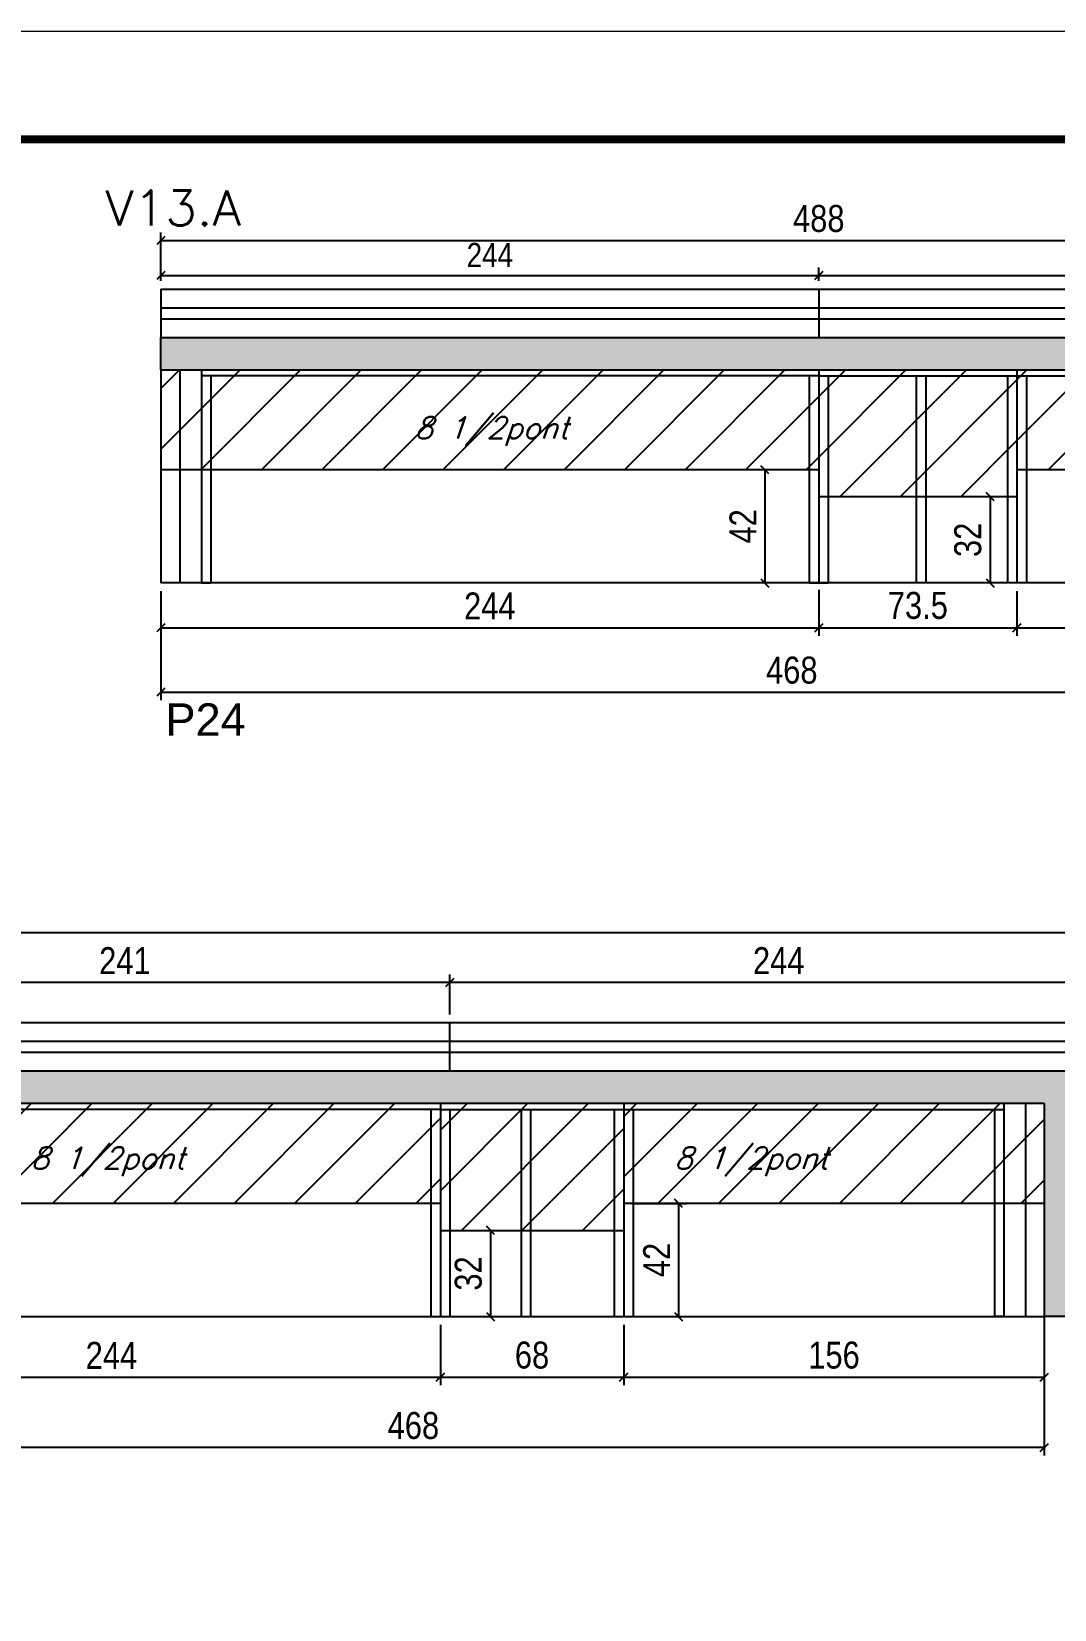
# Model space of a CAD drawing. Extents: x -10448 to -1189, y -11772 to 17235.
# Drawn here: x -6744 to -6365, y 11665 to 12250 of the extents above; entities that cross this region are included whole.
import ezdxf

# ---------------------------------------------------------------- set-up
doc = ezdxf.new("R2010")
doc.units = 0
doc.linetypes.add('DASHED', pattern=[0.75, 0.5, -0.25])
for name, color, linetype in [('5', 5, 'Continuous'), ('COTA', 241, 'Continuous'), ('Painéis', 200, 'Continuous'), ('Reaproveitamento', 251, 'Continuous'), ('SARR_2.2x7', 40, 'Continuous'), ('SARR_3.5x7', 81, 'Continuous'), ('texto', 7, 'Continuous')]:
    doc.layers.add(name, color=color, linetype=linetype)
for name, color, linetype, lineweight in [('Folhas', 255, 'Continuous', 9), ('SARRAFO DE PRESSAO', 251, 'DASHED', 9), ('Texto Seção', 7, 'Continuous', 15)]:
    doc.layers.add(name, color=color, linetype=linetype, lineweight=lineweight)
doc.styles.add('COTA TECNICA', font='techl___.ttf', dxfattribs={"height": 10})
doc.styles.add('COTA TECNICA-50', font='techl___.ttf', dxfattribs={"height": 9})
doc.styles.add('REGUA-120', font='ROMANS.shx', dxfattribs={"height": 15})
doc.styles.add('Romans', font='romans.shx')
doc.styles.get("Standard").update_dxf_attribs({"font": 'arial.ttf'})
doc.dimstyles.new('COTA PAINEL-50', dxfattribs={"dimtxt": 9, "dimasz": 3, "dimexe": 3, "dimexo": 3, "dimgap": 3, "dimtad": 1, "dimdec": 1, "dimzin": 12, "dimdsep": 46, "dimtxsty": 'COTA TECNICA-50', "dimblk1": 'OBLIQUE', "dimblk2": 'OBLIQUE', "dimsah": 1, "dimcen": 0.9, "dimclrd": 4, "dimclre": 4, "dimclrt": 240, "dimadec": 1, "dimazin": 3, "dimtfac": 1, "dimtdec": 1, "dimtmove": 0, "dimatfit": 3, "dimfxl": 1, "dimtolj": 1, "dimtzin": 12, "dimarcsym": 0})
doc.dimstyles.new('PAINEL', dxfattribs={"dimtxt": 10, "dimasz": 3, "dimexe": 3, "dimexo": 3, "dimgap": 3, "dimtad": 1, "dimdec": 1, "dimzin": 12, "dimdsep": 46, "dimtxsty": 'COTA TECNICA', "dimblk1": 'OBLIQUE', "dimblk2": 'OBLIQUE', "dimsah": 1, "dimcen": 0.9, "dimclrd": 4, "dimclre": 4, "dimclrt": 240, "dimadec": 1, "dimazin": 3, "dimtfac": 1, "dimtdec": 1, "dimtmove": 0, "dimatfit": 3, "dimfxl": 1, "dimtolj": 1, "dimtzin": 12, "dimarcsym": 0})
pattern_1 = [(45, (-141314.882, -18390.153), (-11.2253202, 11.2253202), [])]

# ---------------------------------------------------------------- blocks, each defined once
blk = doc.blocks.new('9999999999')
at = {"layer": 'Folhas'}
blk.add_lwpolyline([(98138.98, 34190.21), (99623.98, 34190.21), (99623.98, 35240.21), (98138.98, 35240.21)], close=True, dxfattribs=at)
at = {"layer": 'Folhas', "color": 30, "const_width": 3}
blk.add_lwpolyline([(98213.98, 34230.21), (99583.98, 34230.21), (99583.98, 35200.21), (98213.98, 35200.21)], close=True, dxfattribs=at)
blk = doc.blocks.new('_Oblique')
at = {"color": 0, "linetype": 'ByBlock', "lineweight": -2}
blk.add_line((-0.5, -0.5), (0.5, 0.5), dxfattribs=at)
blk = doc.blocks.new('*D523')
at = {"layer": 'COTA', "color": 4, "linetype": 'ByBlock', "lineweight": -2, "transparency": 16777216}
for p, q in [((-6836.46, 11805.39), (-6836.46, 11721.84)), ((-6368.46, 11805.39), (-6368.46, 11721.84)), ((-6368.46, 11724.84), (-6836.46, 11724.84))]:
    blk.add_line(p, q, dxfattribs=at)
at = {"layer": 'Defpoints', "color": 0, "linetype": 'ByBlock', "transparency": 16777216}
for p in [(-6836.46, 11808.39), (-6368.46, 11808.39), (-6836.46, 11724.84)]:
    blk.add_point(p, dxfattribs=at)
at = {"layer": 'COTA', "color": 4, "linetype": 'ByBlock', "lineweight": -2, "transparency": 16777216, "xscale": 3, "yscale": 3, "zscale": 3, "rotation": 180}
blk.add_blockref('_Oblique', (-6836.46, 11724.84), dxfattribs=at)
at = {"layer": 'COTA', "color": 4, "linetype": 'ByBlock', "lineweight": -2, "transparency": 16777216, "xscale": 3, "yscale": 3, "zscale": 3}
blk.add_blockref('_Oblique', (-6368.46, 11724.84), dxfattribs=at)
at = {"layer": 'COTA', "color": 240, "linetype": 'ByBlock', "transparency": 16777216, "insert": (-6602.46, 11732.96), "char_height": 10, "attachment_point": 5, "style": 'COTA TECNICA'}
blk.add_mtext('\\A1;468', dxfattribs=at)
blk = doc.blocks.new('*D525')
at = {"layer": 'COTA', "color": 4, "linetype": 'ByBlock', "lineweight": -2, "transparency": 16777216}
for p, q in [((-6696.11, 12042.44), (-6696.11, 12025.85)), ((-6452.11, 12042.85), (-6452.11, 12025.85)), ((-6696.11, 12028.85), (-6452.11, 12028.85))]:
    blk.add_line(p, q, dxfattribs=at)
at = {"layer": 'Defpoints', "color": 0, "linetype": 'ByBlock', "transparency": 16777216}
for p in [(-6696.11, 12045.44), (-6452.11, 12045.85), (-6452.11, 12028.85)]:
    blk.add_point(p, dxfattribs=at)
at = {"layer": 'COTA', "color": 4, "linetype": 'ByBlock', "lineweight": -2, "transparency": 16777216, "xscale": 3, "yscale": 3, "zscale": 3, "rotation": 180}
blk.add_blockref('_Oblique', (-6696.11, 12028.85), dxfattribs=at)
at = {"layer": 'COTA', "color": 4, "linetype": 'ByBlock', "lineweight": -2, "transparency": 16777216, "xscale": 3, "yscale": 3, "zscale": 3}
blk.add_blockref('_Oblique', (-6452.11, 12028.85), dxfattribs=at)
at = {"layer": 'COTA', "color": 240, "linetype": 'ByBlock', "transparency": 16777216, "insert": (-6574.11, 12036.93), "char_height": 10, "attachment_point": 5, "style": 'COTA TECNICA'}
blk.add_mtext('\\A1;244', dxfattribs=at)
blk = doc.blocks.new('*D526')
at = {"layer": 'COTA', "color": 4, "linetype": 'ByBlock', "lineweight": -2, "transparency": 16777216}
for p, q in [((-6378.61, 12042.44), (-6378.61, 12025.85)), ((-6228.11, 12042.44), (-6228.11, 12025.85)), ((-6378.61, 12028.85), (-6228.11, 12028.85))]:
    blk.add_line(p, q, dxfattribs=at)
at = {"layer": 'Defpoints', "color": 0, "linetype": 'ByBlock', "transparency": 16777216}
for p in [(-6378.61, 12045.44), (-6228.11, 12045.44), (-6228.11, 12028.85)]:
    blk.add_point(p, dxfattribs=at)
at = {"layer": 'COTA', "color": 4, "linetype": 'ByBlock', "lineweight": -2, "transparency": 16777216, "xscale": 3, "yscale": 3, "zscale": 3, "rotation": 180}
blk.add_blockref('_Oblique', (-6378.61, 12028.85), dxfattribs=at)
at = {"layer": 'COTA', "color": 4, "linetype": 'ByBlock', "lineweight": -2, "transparency": 16777216, "xscale": 3, "yscale": 3, "zscale": 3}
blk.add_blockref('_Oblique', (-6228.11, 12028.85), dxfattribs=at)
at = {"layer": 'COTA', "color": 240, "linetype": 'ByBlock', "transparency": 16777216, "insert": (-6303.36, 12036.96), "char_height": 10, "attachment_point": 5, "style": 'COTA TECNICA'}
blk.add_mtext('\\A1;150.5', dxfattribs=at)
blk = doc.blocks.new('*D527')
at = {"layer": 'COTA', "color": 4, "linetype": 'ByBlock', "lineweight": -2, "transparency": 16777216}
for p, q in [((-6696.11, 12042.44), (-6696.11, 12001.94)), ((-6228.11, 12042.44), (-6228.11, 12001.94)), ((-6696.11, 12004.94), (-6228.11, 12004.94))]:
    blk.add_line(p, q, dxfattribs=at)
at = {"layer": 'Defpoints', "color": 0, "linetype": 'ByBlock', "transparency": 16777216}
for p in [(-6696.11, 12045.44), (-6228.11, 12045.44), (-6228.11, 12004.94)]:
    blk.add_point(p, dxfattribs=at)
at = {"layer": 'COTA', "color": 4, "linetype": 'ByBlock', "lineweight": -2, "transparency": 16777216, "xscale": 3, "yscale": 3, "zscale": 3, "rotation": 180}
blk.add_blockref('_Oblique', (-6696.11, 12004.94), dxfattribs=at)
at = {"layer": 'COTA', "color": 4, "linetype": 'ByBlock', "lineweight": -2, "transparency": 16777216, "xscale": 3, "yscale": 3, "zscale": 3}
blk.add_blockref('_Oblique', (-6228.11, 12004.94), dxfattribs=at)
at = {"layer": 'COTA', "color": 240, "linetype": 'ByBlock', "transparency": 16777216, "insert": (-6462.11, 12013.07), "char_height": 10, "attachment_point": 5, "style": 'COTA TECNICA'}
blk.add_mtext('\\A1;468', dxfattribs=at)
blk = doc.blocks.new('*D545')
at = {"layer": 'COTA', "color": 4, "linetype": 'ByBlock', "lineweight": -2, "transparency": 16777216}
for p, q in [((-6696.11, 12157.44), (-6696.11, 12162.49)), ((-6696.11, 12159.49), (-6452.11, 12159.49)), ((-6452.11, 12157.44), (-6452.11, 12162.49))]:
    blk.add_line(p, q, dxfattribs=at)
at = {"layer": 'Defpoints', "color": 0, "linetype": 'ByBlock', "transparency": 16777216}
for p in [(-6452.11, 12159.49), (-6696.11, 12154.44), (-6452.11, 12154.44)]:
    blk.add_point(p, dxfattribs=at)
at = {"layer": 'COTA', "color": 4, "linetype": 'ByBlock', "lineweight": -2, "transparency": 16777216, "xscale": 3, "yscale": 3, "zscale": 3, "rotation": 180}
blk.add_blockref('_Oblique', (-6696.11, 12159.49), dxfattribs=at)
at = {"layer": 'COTA', "color": 4, "linetype": 'ByBlock', "lineweight": -2, "transparency": 16777216, "xscale": 3, "yscale": 3, "zscale": 3}
blk.add_blockref('_Oblique', (-6452.11, 12159.49), dxfattribs=at)
at = {"layer": 'COTA', "color": 240, "linetype": 'ByBlock', "transparency": 16777216, "insert": (-6574.11, 12167.06), "char_height": 9, "attachment_point": 5, "style": 'COTA TECNICA-50'}
blk.add_mtext('\\A1;244', dxfattribs=at)
blk = doc.blocks.new('*D546')
at = {"layer": 'COTA', "color": 4, "linetype": 'ByBlock', "lineweight": -2, "transparency": 16777216}
for p, q in [((-6452.11, 12157.44), (-6452.11, 12162.49)), ((-6452.11, 12159.49), (-6208.11, 12159.49)), ((-6208.11, 12157.44), (-6208.11, 12162.49))]:
    blk.add_line(p, q, dxfattribs=at)
at = {"layer": 'Defpoints', "color": 0, "linetype": 'ByBlock', "transparency": 16777216}
for p in [(-6208.11, 12159.49), (-6452.11, 12154.44), (-6208.11, 12154.44)]:
    blk.add_point(p, dxfattribs=at)
at = {"layer": 'COTA', "color": 4, "linetype": 'ByBlock', "lineweight": -2, "transparency": 16777216, "xscale": 3, "yscale": 3, "zscale": 3, "rotation": 180}
blk.add_blockref('_Oblique', (-6452.11, 12159.49), dxfattribs=at)
at = {"layer": 'COTA', "color": 4, "linetype": 'ByBlock', "lineweight": -2, "transparency": 16777216, "xscale": 3, "yscale": 3, "zscale": 3}
blk.add_blockref('_Oblique', (-6208.11, 12159.49), dxfattribs=at)
at = {"layer": 'COTA', "color": 240, "linetype": 'ByBlock', "transparency": 16777216, "insert": (-6330.11, 12167.06), "char_height": 9, "attachment_point": 5, "style": 'COTA TECNICA-50'}
blk.add_mtext('\\A1;244', dxfattribs=at)
blk = doc.blocks.new('*D538')
at = {"layer": 'COTA', "color": 4, "lineweight": -2, "transparency": 16777216}
for p, q in [((-6588.96, 11885.39), (-6588.96, 11900.32)), ((-6344.96, 11897.32), (-6588.96, 11897.32)), ((-6344.96, 11885.39), (-6344.96, 11900.32))]:
    blk.add_line(p, q, dxfattribs=at)
at = {"layer": 'Defpoints', "color": 0, "transparency": 16777216}
for p in [(-6588.96, 11897.32), (-6588.96, 11882.39), (-6344.96, 11882.39)]:
    blk.add_point(p, dxfattribs=at)
at = {"layer": 'COTA', "color": 4, "lineweight": -2, "transparency": 16777216, "xscale": 3, "yscale": 3, "zscale": 3, "rotation": 180}
blk.add_blockref('_Oblique', (-6588.96, 11897.32), dxfattribs=at)
at = {"layer": 'COTA', "color": 4, "lineweight": -2, "transparency": 16777216, "xscale": 3, "yscale": 3, "zscale": 3}
blk.add_blockref('_Oblique', (-6344.96, 11897.32), dxfattribs=at)
at = {"layer": 'COTA', "color": 240, "transparency": 16777216, "insert": (-6466.96, 11905.4), "char_height": 10, "attachment_point": 5, "style": 'COTA TECNICA'}
blk.add_mtext('\\A1;244', dxfattribs=at)
blk = doc.blocks.new('*D539')
at = {"layer": 'COTA', "color": 4, "lineweight": -2, "transparency": 16777216}
for p, q in [((-6829.96, 11885.39), (-6829.96, 11900.32)), ((-6588.96, 11897.32), (-6829.96, 11897.32)), ((-6588.96, 11885.39), (-6588.96, 11900.32))]:
    blk.add_line(p, q, dxfattribs=at)
at = {"layer": 'Defpoints', "color": 0, "transparency": 16777216}
for p in [(-6829.96, 11897.32), (-6829.96, 11882.39), (-6588.96, 11882.39)]:
    blk.add_point(p, dxfattribs=at)
at = {"layer": 'COTA', "color": 4, "lineweight": -2, "transparency": 16777216, "xscale": 3, "yscale": 3, "zscale": 3, "rotation": 180}
blk.add_blockref('_Oblique', (-6829.96, 11897.32), dxfattribs=at)
at = {"layer": 'COTA', "color": 4, "lineweight": -2, "transparency": 16777216, "xscale": 3, "yscale": 3, "zscale": 3}
blk.add_blockref('_Oblique', (-6588.96, 11897.32), dxfattribs=at)
at = {"layer": 'COTA', "color": 240, "transparency": 16777216, "insert": (-6709.46, 11905.4), "char_height": 10, "attachment_point": 5, "style": 'COTA TECNICA'}
blk.add_mtext('\\A1;241', dxfattribs=at)
blk = doc.blocks.new('*D535')
at = {"layer": 'COTA', "color": 4, "lineweight": -2, "transparency": 16777216}
for p, q in [((-6829.96, 11885.39), (-6829.96, 11918.76)), ((-5856.96, 11915.76), (-6829.96, 11915.76)), ((-5856.96, 11885.39), (-5856.96, 11918.76))]:
    blk.add_line(p, q, dxfattribs=at)
at = {"layer": 'Defpoints', "color": 0, "transparency": 16777216}
for p in [(-6829.96, 11915.76), (-6829.96, 11882.39), (-5856.96, 11882.39)]:
    blk.add_point(p, dxfattribs=at)
at = {"layer": 'COTA', "color": 4, "lineweight": -2, "transparency": 16777216, "xscale": 3, "yscale": 3, "zscale": 3, "rotation": 180}
blk.add_blockref('_Oblique', (-6829.96, 11915.76), dxfattribs=at)
at = {"layer": 'COTA', "color": 4, "lineweight": -2, "transparency": 16777216, "xscale": 3, "yscale": 3, "zscale": 3}
blk.add_blockref('_Oblique', (-5856.96, 11915.76), dxfattribs=at)
at = {"layer": 'COTA', "color": 240, "transparency": 16777216, "insert": (-6343.46, 11924.01), "char_height": 10, "attachment_point": 5, "style": 'COTA TECNICA'}
blk.add_mtext('\\A1;973', dxfattribs=at)
blk = doc.blocks.new('*D549')
at = {"layer": 'COTA', "color": 4, "lineweight": -2, "transparency": 16777216}
for p, q in [((-6696.11, 12157.44), (-6696.11, 12175.46)), ((-6696.11, 12172.46), (-6208.11, 12172.46)), ((-6208.11, 12157.44), (-6208.11, 12175.46))]:
    blk.add_line(p, q, dxfattribs=at)
at = {"layer": 'Defpoints', "color": 0, "transparency": 16777216}
for p in [(-6208.11, 12172.46), (-6696.11, 12154.44), (-6208.11, 12154.44)]:
    blk.add_point(p, dxfattribs=at)
at = {"layer": 'COTA', "color": 4, "lineweight": -2, "transparency": 16777216, "xscale": 3, "yscale": 3, "zscale": 3, "rotation": 180}
blk.add_blockref('_Oblique', (-6696.11, 12172.46), dxfattribs=at)
at = {"layer": 'COTA', "color": 4, "lineweight": -2, "transparency": 16777216, "xscale": 3, "yscale": 3, "zscale": 3}
blk.add_blockref('_Oblique', (-6208.11, 12172.46), dxfattribs=at)
at = {"layer": 'COTA', "color": 240, "transparency": 16777216, "insert": (-6452.11, 12180.56), "char_height": 10, "attachment_point": 5, "style": 'COTA TECNICA'}
blk.add_mtext('\\A1;488', dxfattribs=at)
blk = doc.blocks.new('*D555')
at = {"layer": 'COTA', "color": 4, "lineweight": -2, "transparency": 16777216}
for p, q in [((-6452.11, 12042.44), (-6452.11, 12025.85)), ((-6378.61, 12042.44), (-6378.61, 12025.85)), ((-6452.11, 12028.85), (-6378.61, 12028.85))]:
    blk.add_line(p, q, dxfattribs=at)
at = {"layer": 'Defpoints', "color": 0, "transparency": 16777216}
for p in [(-6452.11, 12045.44), (-6378.61, 12045.44), (-6378.61, 12028.85)]:
    blk.add_point(p, dxfattribs=at)
at = {"layer": 'COTA', "color": 4, "lineweight": -2, "transparency": 16777216, "xscale": 3, "yscale": 3, "zscale": 3, "rotation": 180}
blk.add_blockref('_Oblique', (-6452.11, 12028.85), dxfattribs=at)
at = {"layer": 'COTA', "color": 4, "lineweight": -2, "transparency": 16777216, "xscale": 3, "yscale": 3, "zscale": 3}
blk.add_blockref('_Oblique', (-6378.61, 12028.85), dxfattribs=at)
at = {"layer": 'COTA', "color": 240, "transparency": 16777216, "insert": (-6415.36, 12037.07), "char_height": 10, "attachment_point": 5, "style": 'COTA TECNICA'}
blk.add_mtext('\\A1;73.5', dxfattribs=at)
blk = doc.blocks.new('*D556')
at = {"layer": 'COTA', "color": 4, "lineweight": -2, "transparency": 16777216}
for p, q in [((-6381.61, 12077.44), (-6391.57, 12077.44)), ((-6388.57, 12077.44), (-6388.57, 12045.44)), ((-6381.61, 12045.44), (-6391.57, 12045.44))]:
    blk.add_line(p, q, dxfattribs=at)
at = {"layer": 'Defpoints', "color": 0, "transparency": 16777216}
for p in [(-6378.61, 12077.44), (-6388.57, 12045.44), (-6378.61, 12045.44)]:
    blk.add_point(p, dxfattribs=at)
at = {"layer": 'COTA', "color": 4, "lineweight": -2, "transparency": 16777216, "xscale": 3, "yscale": 3, "zscale": 3}
for p, rotation in [((-6388.57, 12077.44), 90), ((-6388.57, 12045.44), 270)]:
    blk.add_blockref('_Oblique', p, dxfattribs=dict(at, rotation=rotation))
at = {"layer": 'COTA', "color": 240, "transparency": 16777216, "insert": (-6396.79, 12061.44), "char_height": 10, "attachment_point": 5, "rotation": 90, "style": 'COTA TECNICA'}
blk.add_mtext('\\A1;32', dxfattribs=at)
blk = doc.blocks.new('*D557')
at = {"layer": 'COTA', "color": 4, "lineweight": -2, "transparency": 16777216}
for p, q in [((-6455.11, 12087.44), (-6475.15, 12087.44)), ((-6472.15, 12087.44), (-6472.15, 12045.44)), ((-6455.11, 12045.44), (-6475.15, 12045.44))]:
    blk.add_line(p, q, dxfattribs=at)
at = {"layer": 'Defpoints', "color": 0, "transparency": 16777216}
for p in [(-6452.11, 12087.44), (-6472.15, 12045.44), (-6452.11, 12045.44)]:
    blk.add_point(p, dxfattribs=at)
at = {"layer": 'COTA', "color": 4, "lineweight": -2, "transparency": 16777216, "xscale": 3, "yscale": 3, "zscale": 3}
for p, rotation in [((-6472.15, 12087.44), 90), ((-6472.15, 12045.44), 270)]:
    blk.add_blockref('_Oblique', p, dxfattribs=dict(at, rotation=rotation))
at = {"layer": 'COTA', "color": 240, "transparency": 16777216, "insert": (-6480.22, 12066.44), "char_height": 10, "attachment_point": 5, "rotation": 90, "style": 'COTA TECNICA'}
blk.add_mtext('\\A1;42', dxfattribs=at)
blk = doc.blocks.new('*D558')
at = {"layer": 'COTA', "color": 4, "lineweight": -2, "transparency": 16777216}
for p, q in [((-6588.68, 11805.39), (-6570.83, 11805.39)), ((-6573.83, 11805.39), (-6573.83, 11773.39)), ((-6589.46, 11773.39), (-6570.83, 11773.39))]:
    blk.add_line(p, q, dxfattribs=at)
at = {"layer": 'Defpoints', "color": 0, "transparency": 16777216}
for p in [(-6591.68, 11805.39), (-6592.46, 11773.39), (-6573.83, 11773.39)]:
    blk.add_point(p, dxfattribs=at)
at = {"layer": 'COTA', "color": 4, "lineweight": -2, "transparency": 16777216, "xscale": 3, "yscale": 3, "zscale": 3}
for p, rotation in [((-6573.83, 11805.39), 90), ((-6573.83, 11773.39), 270)]:
    blk.add_blockref('_Oblique', p, dxfattribs=dict(at, rotation=rotation))
at = {"layer": 'COTA', "color": 240, "transparency": 16777216, "insert": (-6582.05, 11789.39), "char_height": 10, "attachment_point": 5, "rotation": 90, "style": 'COTA TECNICA'}
blk.add_mtext('\\A1;32', dxfattribs=at)
blk = doc.blocks.new('*D559')
at = {"layer": 'COTA', "color": 4, "lineweight": -2, "transparency": 16777216}
for p, q in [((-6521.46, 11815.39), (-6501.16, 11815.39)), ((-6504.16, 11815.39), (-6504.16, 11773.39)), ((-6521.46, 11773.39), (-6501.16, 11773.39))]:
    blk.add_line(p, q, dxfattribs=at)
at = {"layer": 'Defpoints', "color": 0, "transparency": 16777216}
for p in [(-6524.46, 11815.39), (-6524.46, 11773.39), (-6504.16, 11773.39)]:
    blk.add_point(p, dxfattribs=at)
at = {"layer": 'COTA', "color": 4, "lineweight": -2, "transparency": 16777216, "xscale": 3, "yscale": 3, "zscale": 3}
for p, rotation in [((-6504.16, 11815.39), 90), ((-6504.16, 11773.39), 270)]:
    blk.add_blockref('_Oblique', p, dxfattribs=dict(at, rotation=rotation))
at = {"layer": 'COTA', "color": 240, "transparency": 16777216, "insert": (-6512.23, 11794.39), "char_height": 10, "attachment_point": 5, "rotation": 90, "style": 'COTA TECNICA'}
blk.add_mtext('\\A1;42', dxfattribs=at)
blk = doc.blocks.new('*D560')
at = {"layer": 'COTA', "color": 4, "lineweight": -2, "transparency": 16777216}
for p, q in [((-6836.46, 11770.39), (-6836.46, 11747.96)), ((-6592.46, 11770.39), (-6592.46, 11747.96)), ((-6836.46, 11750.96), (-6592.46, 11750.96))]:
    blk.add_line(p, q, dxfattribs=at)
at = {"layer": 'Defpoints', "color": 0, "transparency": 16777216}
for p in [(-6836.46, 11773.39), (-6592.46, 11773.39), (-6592.46, 11750.96)]:
    blk.add_point(p, dxfattribs=at)
at = {"layer": 'COTA', "color": 4, "lineweight": -2, "transparency": 16777216, "xscale": 3, "yscale": 3, "zscale": 3, "rotation": 180}
blk.add_blockref('_Oblique', (-6836.46, 11750.96), dxfattribs=at)
at = {"layer": 'COTA', "color": 4, "lineweight": -2, "transparency": 16777216, "xscale": 3, "yscale": 3, "zscale": 3}
blk.add_blockref('_Oblique', (-6592.46, 11750.96), dxfattribs=at)
at = {"layer": 'COTA', "color": 240, "transparency": 16777216, "insert": (-6714.46, 11759.03), "char_height": 10, "attachment_point": 5, "style": 'COTA TECNICA'}
blk.add_mtext('\\A1;244', dxfattribs=at)
blk = doc.blocks.new('*D561')
at = {"layer": 'COTA', "color": 4, "lineweight": -2, "transparency": 16777216}
for p, q in [((-6592.46, 11770.39), (-6592.46, 11747.96)), ((-6524.46, 11770.39), (-6524.46, 11747.96)), ((-6592.46, 11750.96), (-6524.46, 11750.96))]:
    blk.add_line(p, q, dxfattribs=at)
at = {"layer": 'Defpoints', "color": 0, "transparency": 16777216}
for p in [(-6592.46, 11773.39), (-6524.46, 11773.39), (-6524.46, 11750.96)]:
    blk.add_point(p, dxfattribs=at)
at = {"layer": 'COTA', "color": 4, "lineweight": -2, "transparency": 16777216, "xscale": 3, "yscale": 3, "zscale": 3, "rotation": 180}
blk.add_blockref('_Oblique', (-6592.46, 11750.96), dxfattribs=at)
at = {"layer": 'COTA', "color": 4, "lineweight": -2, "transparency": 16777216, "xscale": 3, "yscale": 3, "zscale": 3}
blk.add_blockref('_Oblique', (-6524.46, 11750.96), dxfattribs=at)
at = {"layer": 'COTA', "color": 240, "transparency": 16777216, "insert": (-6558.46, 11759.08), "char_height": 10, "attachment_point": 5, "style": 'COTA TECNICA'}
blk.add_mtext('\\A1;68', dxfattribs=at)
blk = doc.blocks.new('*D562')
at = {"layer": 'COTA', "color": 4, "lineweight": -2, "transparency": 16777216}
for p, q in [((-6524.46, 11770.39), (-6524.46, 11747.96)), ((-6368.46, 11770.39), (-6368.46, 11747.96)), ((-6524.46, 11750.96), (-6368.46, 11750.96))]:
    blk.add_line(p, q, dxfattribs=at)
at = {"layer": 'Defpoints', "color": 0, "transparency": 16777216}
for p in [(-6524.46, 11773.39), (-6368.46, 11773.39), (-6368.46, 11750.96)]:
    blk.add_point(p, dxfattribs=at)
at = {"layer": 'COTA', "color": 4, "lineweight": -2, "transparency": 16777216, "xscale": 3, "yscale": 3, "zscale": 3, "rotation": 180}
blk.add_blockref('_Oblique', (-6524.46, 11750.96), dxfattribs=at)
at = {"layer": 'COTA', "color": 4, "lineweight": -2, "transparency": 16777216, "xscale": 3, "yscale": 3, "zscale": 3}
blk.add_blockref('_Oblique', (-6368.46, 11750.96), dxfattribs=at)
at = {"layer": 'COTA', "color": 240, "transparency": 16777216, "insert": (-6446.46, 11759.07), "char_height": 10, "attachment_point": 5, "style": 'COTA TECNICA'}
blk.add_mtext('\\A1;156', dxfattribs=at)

msp = doc.modelspace()

# ---------------------------------------------------------------- hatches: boundary and pattern name
at = {"layer": 'COTA', "linetype": 'ByBlock'}
h = msp.add_hatch(dxfattribs=at)
h.set_pattern_fill('AR-CONC', color=256, scale=0.03)
h.paths.add_polyline_path([(-6228.11, 12136.44), (-6696.11, 12136.44), (-6696.11, 12124.44), (-6228.11, 12124.44)])
h = msp.add_hatch(dxfattribs=at)
h.set_pattern_fill('AR-CONC', color=256, scale=0.03)
h.set_pattern_definition([(50, (205.7045, -2321.2864), (5.4655401, -0.4781726), [0.5715, -6.2865]), (355, (205.7045, -2321.2864), (-1.0573026, 5.7317054), [0.4572, -5.0292175]), (100.451445, (206.16, -2321.3263), (4.4082374, 5.2535326), [0.4857003, -5.3427073]), (46.1842, (205.7045, -2319.7624), (8.1323712, -1.2612698), [0.85725, -9.42975]), (96.63556, (206.382, -2319.8675), (7.122124, 7.4227837), [0.7285507, -8.0140682]), (351.18415, (205.7045, -2319.7624), (7.122124, 7.4227837), [0.685799, -7.543792]), (21, (206.4665, -2320.1434), (4.5484317, -3.067956), [0.5715, -6.2865]), (326, (206.4665, -2320.1434), (1.8540609, 5.525639), [0.4572, -5.0292]), (71.451445, (206.8456, -2320.399), (6.4024926, 2.457683), [0.4857003, -5.3426981]), (37.5, (205.7045, -2321.2864), (0.0926581, 2.53665117), [0, -4.96824, 0, -5.1054, 0, -5.04825]), (7.5, (205.7045, -2321.2864), (2.00458988, 3.00541724), [0, -2.91084, 0, -4.85394, 0, -1.92405]), (327.5, (204.0053, -2321.2864), (4.06771786, -0.17186232), [0, -1.905, 0, -5.9436, 0, -7.8867]), (317.5, (203.2433, -2321.2864), (4.44387544, 0.7627947), [0, -2.4765, 0, -3.94716, 0, -5.6007])])
h.paths.add_polyline_path([(-6344.46, 11852.39), (-5875.96, 11852.39), (-5875.96, 11864.39), (-6325.46, 11864.39), (-6829.96, 11864.39), (-6836.46, 11864.39), (-6836.46, 11852.39), (-6368.46, 11852.39), (-6368.46, 11773.39), (-6344.46, 11773.39)])
at = {"layer": 'Reaproveitamento'}
h = msp.add_hatch(dxfattribs=at)
h.set_pattern_fill('ANSI31', color=256, scale=5)
h.paths.add_polyline_path([(-6452.11, 12124.44), (-6696.11, 12124.44), (-6696.11, 12087.44), (-6452.11, 12087.44)])
h = msp.add_hatch(dxfattribs=at)
h.set_pattern_fill('ANSI31', color=256, scale=5)
h.paths.add_polyline_path([(-6378.61, 12124.44), (-6452.11, 12124.44), (-6452.11, 12077.44), (-6378.61, 12077.44)])
h = msp.add_hatch(dxfattribs=at)
h.set_pattern_fill('ANSI31', color=256, scale=5)
h.paths.add_polyline_path([(-6228.11, 12124.44), (-6378.61, 12124.44), (-6378.61, 12087.44), (-6228.11, 12087.44)])
at = {"layer": 'Reaproveitamento', "linetype": 'ByBlock'}
h = msp.add_hatch(dxfattribs=at)
h.set_pattern_fill('ANSI31', color=256, scale=5)
h.set_pattern_definition(pattern_1)
h.paths.add_polyline_path([(-6836.46, 11852.39), (-6836.46, 11815.39), (-6592.46, 11815.39), (-6592.46, 11852.39)])
h = msp.add_hatch(dxfattribs=at)
h.set_pattern_fill('ANSI31', color=256, scale=5)
h.set_pattern_definition([(45, (-138131.382, -6904.402), (-11.2253202, 11.2253202), [])])
h.paths.add_polyline_path([(-6592.46, 11852.39), (-6592.46, 11805.39), (-6524.46, 11805.39), (-6524.46, 11852.39)])
h = msp.add_hatch(dxfattribs=at)
h.set_pattern_fill('ANSI31', color=256, scale=5)
h.set_pattern_definition(pattern_1)
h.paths.add_polyline_path([(-6524.46, 11852.39), (-6524.46, 11815.39), (-6368.46, 11815.39), (-6368.46, 11852.39)])

# ---------------------------------------------------------------- linework, layer by layer
at = {"layer": 'COTA', "linetype": 'ByBlock'}
for p, q in [((-6696.11, 12124.44), (-6696.11, 12136.44)), ((-6344.46, 11773.39), (-6368.46, 11773.39))]:
    msp.add_line(p, q, dxfattribs=at)
at = {"layer": 'Painéis'}
for p, q in [((-6696.11, 12154.44), (-6208.11, 12154.44)), ((-6696.11, 12136.44), (-6208.11, 12136.44)), ((-6696.11, 12124.44), (-6230.11, 12124.44)), ((-6696.11, 12124.44), (-6228.11, 12124.44)), ((-6696.11, 12124.44), (-6696.11, 12045.44)), ((-6696.11, 12124.44), (-6696.11, 12045.44)), ((-6452.11, 12124.44), (-6452.11, 12045.44)), ((-6378.61, 12124.44), (-6378.61, 12045.44)), ((-6452.11, 12087.44), (-6696.11, 12087.44)), ((-6228.11, 12087.44), (-6378.61, 12087.44)), ((-6378.61, 12077.44), (-6452.11, 12077.44)), ((-6228.11, 12045.44), (-6696.11, 12045.44)), ((-5856.96, 11882.39), (-6829.96, 11882.39)), ((-6325.46, 11864.39), (-6829.96, 11864.39)), ((-6368.46, 11852.39), (-6836.46, 11852.39)), ((-6368.46, 11852.39), (-6836.46, 11852.39)), ((-6592.46, 11852.39), (-6592.46, 11773.39)), ((-6524.46, 11852.39), (-6524.46, 11773.39)), ((-6368.46, 11852.39), (-6368.46, 11773.39)), ((-6592.46, 11815.39), (-6836.46, 11815.39)), ((-6368.46, 11815.39), (-6524.46, 11815.39)), ((-6592.46, 11805.39), (-6524.46, 11805.39)), ((-6836.46, 11773.39), (-6368.46, 11773.39))]:
    msp.add_line(p, q, dxfattribs=at)
at = {"layer": 'Painéis', "linetype": 'ByBlock'}
for p, q in [((-6696.11, 12154.44), (-6696.11, 12136.44)), ((-6452.11, 12154.44), (-6452.11, 12136.44)), ((-6588.96, 11864.39), (-6588.96, 11882.39))]:
    msp.add_line(p, q, dxfattribs=at)
at = {"layer": 'SARR_2.2x7', "linetype": 'Continuous'}
for p, q in [((-6696.11, 12147.44), (-6452.11, 12147.44)), ((-6452.11, 12147.44), (-6215.11, 12147.44)), ((-6696.11, 12143.44), (-6452.11, 12143.44)), ((-6452.11, 12143.44), (-6215.11, 12143.44)), ((-6689.11, 12124.44), (-6689.11, 12080.44)), ((-6452.11, 12122.24), (-6681.11, 12122.24)), ((-6452.11, 12122.24), (-6378.61, 12122.24)), ((-6378.61, 12122.24), (-6242.61, 12122.24)), ((-6689.11, 12080.44), (-6689.11, 12045.44)), ((-6588.96, 11875.39), (-6829.96, 11875.39)), ((-6344.96, 11875.39), (-6588.96, 11875.39)), ((-6588.96, 11871.39), (-6829.96, 11871.39)), ((-6344.96, 11871.39), (-6588.96, 11871.39)), ((-6592.46, 11850.19), (-6821.46, 11850.19)), ((-6592.46, 11850.19), (-6524.46, 11850.19)), ((-6524.46, 11850.19), (-6383.46, 11850.19)), ((-6375.46, 11852.39), (-6375.46, 11808.39)), ((-6375.46, 11808.39), (-6375.46, 11773.39))]:
    msp.add_line(p, q, dxfattribs=at)
at = {"layer": 'SARR_3.5x7'}
for p, q in [((-6681.11, 12124.44), (-6681.11, 12045.44)), ((-6677.61, 12122.24), (-6677.61, 12045.44)), ((-6455.61, 12122.24), (-6455.61, 12045.44)), ((-6448.61, 12122.24), (-6448.61, 12045.44)), ((-6415.92, 12122.24), (-6415.92, 12045.44)), ((-6412.42, 12122.24), (-6412.42, 12045.44)), ((-6382.11, 12122.24), (-6382.11, 12045.44)), ((-6375.11, 12122.24), (-6375.11, 12045.44)), ((-6452.11, 12080.44), (-6452.11, 12045.44)), ((-6378.61, 12080.44), (-6378.61, 12045.44)), ((-6681.11, 12045.44), (-6677.61, 12045.44)), ((-6455.61, 12045.44), (-6448.61, 12045.44)), ((-6595.96, 11850.19), (-6595.96, 11773.39)), ((-6588.96, 11850.19), (-6588.96, 11773.39)), ((-6562.47, 11850.19), (-6562.47, 11773.39)), ((-6558.97, 11850.19), (-6558.97, 11773.39)), ((-6527.96, 11850.19), (-6527.96, 11773.39)), ((-6520.96, 11850.19), (-6520.96, 11773.39)), ((-6386.96, 11850.19), (-6386.96, 11773.39)), ((-6383.46, 11852.39), (-6383.46, 11773.39)), ((-6592.46, 11815.39), (-6592.46, 11773.39)), ((-6524.46, 11815.39), (-6524.46, 11773.39)), ((-6383.46, 11773.39), (-6386.96, 11773.39))]:
    msp.add_line(p, q, dxfattribs=at)

# ---------------------------------------------------------------- block references
at = {"layer": 'SARRAFO DE PRESSAO', "color": 6, "linetype": 'ByBlock'}
msp.add_blockref('9999999999', (-105403.76, -22990.28), dxfattribs=at)

# ---------------------------------------------------------------- texts
at = {"layer": '5', "linetype": 'Continuous'}
msp.add_text('P24', height=12, rotation=0.00004, dxfattribs=at).set_placement((-6694.44, 11988.81))
at = {"layer": 'texto', "color": 2, "char_height": 8, "attachment_point": 5, "style": 'Romans'}
for insert in [(-6573.46, 12101.67), (-6715.81, 11830.86), (-6477.12, 11830.86)]:
    msp.add_mtext('{\\Q19;\\C256;8 1/2pont}', dxfattribs=dict(at, insert=insert))
at = {"layer": 'Texto Seção', "style": 'REGUA-120', "width": 1.05}
msp.add_text('V13.A', height=13, dxfattribs=at).set_placement((-6716.73, 12178))

# ---------------------------------------------------------------- dimensions: what is measured, and where the dimension line sits
at = {"layer": 'COTA'}
for base, p1, p2, picture, middle in [((-6208.11, 12172.46), (-6696.11, 12154.44), (-6208.11, 12154.44), '*D549', (-6452.11, 12180.56)), ((-6378.61, 12028.85), (-6452.11, 12045.44), (-6378.61, 12045.44), '*D555', (-6415.36, 12037.07)), ((-6592.46, 11750.96), (-6836.46, 11773.39), (-6592.46, 11773.39), '*D560', (-6714.46, 11759.03))]:
    dim = msp.add_linear_dim(base=base, p1=p1, p2=p2, dimstyle='PAINEL', dxfattribs=at)
    dim.commit()
    dim.dimension.update_dxf_attribs({"geometry": picture, "text_midpoint": middle})
at = {"layer": 'COTA', "linetype": 'ByBlock'}
for base, p1, p2, dimstyle, picture, middle in [((-6452.11, 12159.49), (-6696.11, 12154.44), (-6452.11, 12154.44), 'COTA PAINEL-50', '*D545', (-6574.11, 12167.06)), ((-6452.11, 12028.85), (-6696.11, 12045.44), (-6452.11, 12045.85), 'PAINEL', '*D525', (-6574.11, 12036.93)), ((-6228.11, 12004.94), (-6696.11, 12045.44), (-6228.11, 12045.44), 'PAINEL', '*D527', (-6462.11, 12013.07))]:
    dim = msp.add_linear_dim(base=base, p1=p1, p2=p2, dimstyle=dimstyle, dxfattribs=at)
    dim.commit()
    dim.dimension.update_dxf_attribs({"geometry": picture, "text_midpoint": middle})
for base, p1, p2, dimstyle, picture, middle in [((-6208.11, 12159.49), (-6452.11, 12154.44), (-6208.11, 12154.44), 'COTA PAINEL-50', '*D546', (-6330.11, 12167.06)), ((-6228.11, 12028.85), (-6378.61, 12045.44), (-6228.11, 12045.44), 'PAINEL', '*D526', (-6303.36, 12036.96))]:
    dim = msp.add_linear_dim(base=base, p1=p1, p2=p2, dimstyle=dimstyle, override={"dimtmove": 1}, dxfattribs=at)
    dim.commit()
    dim.dimension.update_dxf_attribs({"geometry": picture, "text_midpoint": middle})
at = {"layer": 'COTA'}
for base, p1, p2, angle, picture, middle in [((-6472.15, 12045.44), (-6452.11, 12087.44), (-6452.11, 12045.44), 90, '*D557', (-6480.22, 12066.44)), ((-6388.57, 12045.44), (-6378.61, 12077.44), (-6378.61, 12045.44), 90, '*D556', (-6396.79, 12061.44)), ((-6829.96, 11915.76), (-5856.96, 11882.39), (-6829.96, 11882.39), 180, '*D535', (-6343.46, 11924.01)), ((-6504.16, 11773.39), (-6524.46, 11815.39), (-6524.46, 11773.39), 90, '*D559', (-6512.23, 11794.39)), ((-6573.83, 11773.39), (-6591.68, 11805.39), (-6592.46, 11773.39), 90, '*D558', (-6582.05, 11789.39))]:
    dim = msp.add_linear_dim(base=base, p1=p1, p2=p2, angle=angle, dimstyle='PAINEL', dxfattribs=at)
    dim.commit()
    dim.dimension.update_dxf_attribs({"geometry": picture, "text_midpoint": middle})
for base, p1, p2, picture, middle in [((-6829.96, 11897.32), (-6588.96, 11882.39), (-6829.96, 11882.39), '*D539', (-6709.46, 11905.4)), ((-6588.96, 11897.32), (-6344.96, 11882.39), (-6588.96, 11882.39), '*D538', (-6466.96, 11905.4))]:
    dim = msp.add_linear_dim(base=base, p1=p1, p2=p2, angle=180, dimstyle='PAINEL', override={"dimtmove": 1}, dxfattribs=at)
    dim.commit()
    dim.dimension.update_dxf_attribs({"geometry": picture, "text_midpoint": middle})
at = {"layer": 'COTA', "linetype": 'ByBlock'}
dim = msp.add_linear_dim(base=(-6836.46, 11724.84), p1=(-6368.46, 11808.39), p2=(-6836.46, 11808.39), angle=180, dimstyle='PAINEL', dxfattribs=at)
dim.commit()
dim.dimension.update_dxf_attribs({"geometry": '*D523', "text_midpoint": (-6602.46, 11732.96)})
at = {"layer": 'COTA'}
for base, p1, p2, picture, middle in [((-6524.46, 11750.96), (-6592.46, 11773.39), (-6524.46, 11773.39), '*D561', (-6558.46, 11759.08)), ((-6368.46, 11750.96), (-6524.46, 11773.39), (-6368.46, 11773.39), '*D562', (-6446.46, 11759.07))]:
    dim = msp.add_linear_dim(base=base, p1=p1, p2=p2, dimstyle='PAINEL', override={"dimtmove": 1}, dxfattribs=at)
    dim.commit()
    dim.dimension.update_dxf_attribs({"geometry": picture, "text_midpoint": middle})

doc.saveas('drawing.dxf')
